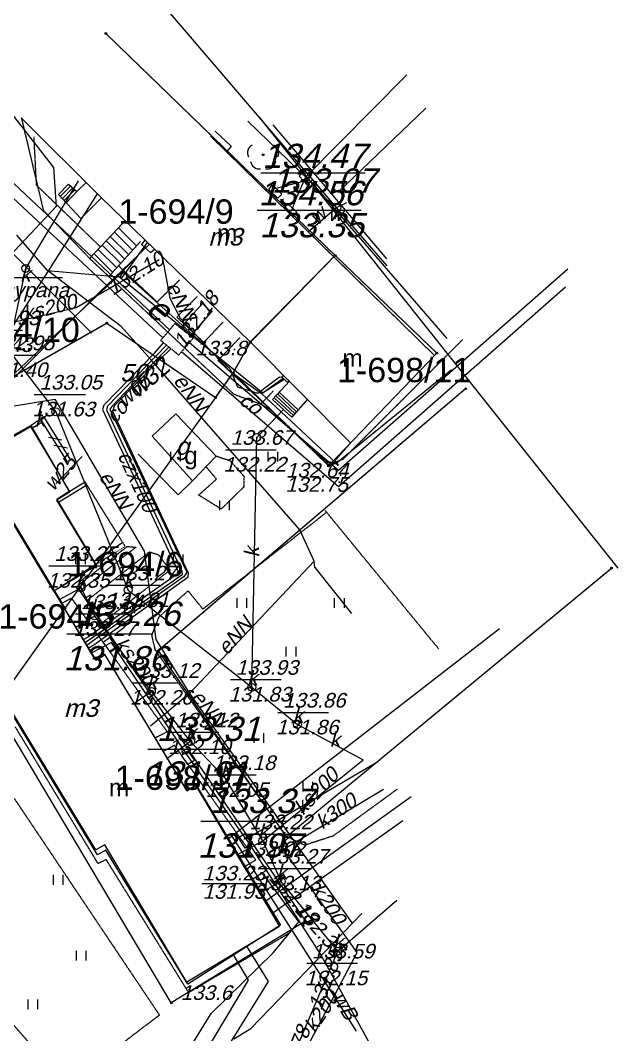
# Model space of a CAD drawing. Header units: millimetres. Extents: x -105266 to 178069, y 491 to 168574.
# Drawn here: x 41621 to 47750, y 99763 to 110179 of the extents above; entities that cross this region are included whole.
import ezdxf
from ezdxf.enums import TextEntityAlignment as Align

# ---------------------------------------------------------------- set-up
doc = ezdxf.new("R2010")
doc.units = ezdxf.units.MM
for name, pattern in [('1', [0]), ('2', [3, 2, -1]), ('4', [5, 3, -2]), ('BUD', [0]), ('BUW', [2.2, 1.5, -0.7]), ('GDE', [0]), ('GUZ', [1.4, 0.7, -0.7]), ('KOC', [2.8, 2.1, -0.7]), ('KOJ', [0]), ('KOS', [2, 1, -1]), ('SCH', [0]), ('UBC', [2.1, 1.4, -0.7]), ('UOC', [2.1, 1.4, -0.7]), ('UPC', [0]), ('UPE', [0]), ('UPK', [0]), ('UPT', [0]), ('UPW', [0])]:
    doc.linetypes.add(name, pattern=pattern)
for name, color, linetype in [('DZIALKI', 7, 'GDE'), ('EBTPO_L_0', 154, '4'), ('EBTPO_L_2', 154, '1'), ('EBUOA_MZ_T_0', 14, 'Continuous'), ('EBUOA_T_0', 7, 'Continuous'), ('EBUPP_L_0', 7, '1'), ('EBUPP_MZ_L_1', 14, 'BUD'), ('NUMERY_DZIALEK', 7, 'Continuous'), ('PUNKTY', 7, 'Continuous'), ('SDROK_T_1', 11, 'Continuous'), ('SDRPK_L_0', 7, 'KOJ'), ('SDRPK_L_2', 11, 'KOC'), ('SDRPT_L_1', 7, '1'), ('SZZPZ_L_2', 90, '1'), ('SZZPZ_L_7', 90, '1'), ('UCCOO_T_0', 6, 'Continuous'), ('UCCPA_L_0', 6, '1'), ('UCCPB_L_0', 6, 'UBC'), ('UCCPOR_L_0', 6, 'UPC'), ('UEEOO_T_0', 1, 'Continuous'), ('UEEPON_L_0', 1, 'UPE'), ('UEEPON_L_8', 1, '2'), ('UKKOA_T_2', 23, 'Continuous'), ('UKKOC_T_2', 14, 'Continuous'), ('UKKOO_T_2', 14, 'Continuous'), ('UKKPA_L_4', 14, '1'), ('UKKPOR_L_0', 14, 'UPK'), ('UTTOA_T_0', 30, 'Continuous'), ('UTTOC_T_0', 30, 'Continuous'), ('UTTOO_T_0', 30, 'Continuous'), ('UTTPA_L_0', 30, '1'), ('UTTPO_L_0', 30, 'UPT'), ('UWWOA_T_0', 5, 'Continuous'), ('UWWOO_T_0', 5, 'Continuous'), ('UWWPA_L_0', 5, '1'), ('UWWPO_L_0', 5, 'UPW'), ('UZYTKI', 90, 'GUZ'), ('WUKOS_T_4', 34, 'Continuous'), ('WUKPS_L_8', 34, '1')]:
    doc.layers.add(name, color=color, linetype=linetype)
doc.styles.get("Standard").update_dxf_attribs({"font": 'arial.ttf'})

# ---------------------------------------------------------------- blocks, each defined once
blk = doc.blocks.new('GRO')
at = {"linetype": 'Continuous'}
blk.add_circle((0, 0), 0.09, dxfattribs=at)

msp = doc.modelspace()

# ---------------------------------------------------------------- linework, layer by layer
at = {"layer": 'DZIALKI'}
for p, q in [((42498.92, 110042.63), (44850.92, 107764.63)), ((40415.92, 108924.63), (42342.92, 106974.63)), ((43982.92, 106873.63), (44850.92, 107764.63)), ((44850.92, 107764.63), (45893.92, 106761.63)), ((39668.92, 105447.63), (42507.92, 107068.63)), ((42342.92, 106974.63), (39668.92, 105447.63)), ((42507.92, 107068.63), (42342.92, 106974.63)), ((42507.92, 107068.63), (43624.92, 106304.63)), ((43805.92, 106557.63), (43982.92, 106873.63)), ((45893.92, 106761.63), (44781.92, 105602.63)), ((43624.92, 106304.63), (43805.92, 106557.63)), ((44781.92, 105602.63), (43805.92, 106557.63)), ((46189.92, 106395.63), (43035.92, 103703.63)), ((43624.92, 106304.63), (42216.92, 104336.63)), ((41554.92, 105015.63), (42077.92, 104141.63)), ((44349.92, 101794.63), (47686.92, 104553.63)), ((42216.92, 104336.63), (42077.92, 104141.63)), ((42216.92, 104336.63), (44547.92, 100927.63)), ((42077.92, 104141.63), (41357.92, 103135.63)), ((43035.92, 103703.63), (44349.92, 101794.63)), ((43169.92, 100088.63), (41357.92, 103135.63)), ((44547.92, 100927.63), (43169.92, 100088.63))]:
    msp.add_line(p, q, dxfattribs=at)
at = {"layer": 'EBTPO_L_0', "linetype": 'BUW'}
msp.add_line((42301.92, 105407.63), (42695.92, 104775.63), dxfattribs=at)
at = {"layer": 'EBTPO_L_2', "linetype": 'SCH'}
for p, q in [((42011.92, 108390.63), (42114.92, 108494.63)), ((42135.92, 108475.63), (42030.92, 108370.63)), ((42157.92, 108456.63), (42051.92, 108348.63)), ((42179.92, 108437.63), (42070.92, 108327.63)), ((42114.92, 108494.63), (42201.92, 108419.63)), ((42201.92, 108419.63), (42295.92, 108511.63)), ((42090.92, 108305.63), (42011.92, 108390.63)), ((42241.92, 108143.63), (42011.92, 108390.63)), ((42201.92, 108419.63), (42090.92, 108305.63)), ((42452.92, 108355.63), (42241.92, 108143.63)), ((42331.92, 107733.63), (42668.92, 108090.63)), ((42812.92, 107863.63), (42626.92, 108046.63)), ((42690.92, 107727.63), (42501.92, 107913.63)), ((42853.92, 107908.63), (42527.92, 107547.63)), ((42731.92, 107773.63), (42542.92, 107957.63)), ((42771.92, 107818.63), (42585.92, 108002.63)), ((42609.92, 107637.63), (42417.92, 107825.63)), ((42650.92, 107682.63), (42459.92, 107869.63)), ((42527.92, 107547.63), (42331.92, 107733.63)), ((42567.92, 107591.63), (42376.92, 107780.63)), ((44208.92, 106285.63), (44381.92, 106471.63)), ((44472.92, 106178.63), (44275.92, 106361.63)), ((44405.92, 106102.63), (44208.92, 106285.63)), ((44422.92, 106121.63), (44225.92, 106303.63)), ((44438.92, 106140.63), (44242.92, 106323.63)), ((44455.92, 106159.63), (44258.92, 106341.63)), ((44566.92, 106286.63), (44405.92, 106102.63)), ((42121.92, 105339.63), (42284.92, 105439.63)), ((42301.92, 105407.63), (42284.92, 105439.63)), ((42010.92, 105230.63), (42301.92, 105407.63)), ((42375.92, 104624.63), (42669.92, 104816.63))]:
    msp.add_line(p, q, dxfattribs=at)
at = {"layer": 'EBUPP_L_0', "linetype": '1'}
for p, q in [((42452.92, 108355.63), (41630.92, 109177.63)), ((43620.92, 109041.63), (43782.92, 108884.63)), ((43782.92, 108884.63), (43734.92, 108828.63)), ((43734.92, 108828.63), (44836.92, 107749.63)), ((43977.92, 106876.63), (42452.92, 108355.63)), ((44836.92, 107749.63), (43977.92, 106876.63)), ((43982.92, 106873.63), (44836.92, 107749.63)), ((44836.92, 107749.63), (45870.92, 106737.63)), ((45009.92, 105840.63), (43982.92, 106873.63)), ((42972.92, 105909.63), (43216.92, 106138.63)), ((43216.92, 106138.63), (43628.92, 105704.63)), ((40212.92, 105128.63), (41724.92, 106006.63)), ((41724.92, 106006.63), (42129.92, 105333.63)), ((43388.92, 105448.63), (42972.92, 105909.63)), ((43628.92, 105704.63), (43388.92, 105448.63)), ((42129.92, 105333.63), (41992.92, 105251.63)), ((41992.92, 105251.63), (42397.92, 104578.63)), ((42397.92, 104578.63), (41965.92, 104317.63)), ((41965.92, 104317.63), (42393.92, 103607.63)), ((42393.92, 103607.63), (42487.92, 103664.63)), ((42487.92, 103664.63), (43329.92, 102267.63)), ((42411.92, 101608.63), (41559.92, 103016.63)), ((43329.92, 102267.63), (43423.92, 102324.63)), ((43423.92, 102324.63), (44290.92, 100886.63)), ((42497.92, 101656.63), (42411.92, 101608.63)), ((43337.92, 100282.63), (42497.92, 101656.63)), ((44290.92, 100886.63), (43337.92, 100282.63))]:
    msp.add_line(p, q, dxfattribs=at)
at = {"layer": 'EBUPP_MZ_L_1', "linetype": 'BUD'}
for p, q in [((42452.92, 108355.63), (41630.92, 109177.63)), ((43734.92, 108828.63), (43572.92, 108989.63)), ((43620.92, 109041.63), (43782.92, 108884.63)), ((43782.92, 108884.63), (43734.92, 108828.63)), ((43734.92, 108828.63), (45870.92, 106737.63)), ((43977.92, 106876.63), (42452.92, 108355.63)), ((45009.92, 105840.63), (43977.92, 106876.63)), ((42972.92, 105909.63), (43216.92, 106138.63)), ((43216.92, 106138.63), (43628.92, 105704.63)), ((41465.92, 105870.63), (41727.92, 106017.63)), ((41727.92, 106017.63), (42121.92, 105339.63)), ((43388.92, 105448.63), (42972.92, 105909.63)), ((43628.92, 105704.63), (43388.92, 105448.63)), ((42121.92, 105339.63), (41993.92, 105259.63)), ((41993.92, 105259.63), (42396.92, 104590.63)), ((41965.92, 104317.63), (41552.92, 105002.63)), ((42396.92, 104590.63), (41965.92, 104317.63)), ((41965.92, 104317.63), (42384.92, 103616.63)), ((42384.92, 103616.63), (42479.92, 103674.63)), ((42479.92, 103674.63), (43325.92, 102268.63)), ((42394.92, 101660.63), (41544.92, 103065.63)), ((43325.92, 102268.63), (43418.92, 102323.63)), ((43418.92, 102323.63), (44279.92, 100872.63)), ((42488.92, 101713.63), (42394.92, 101660.63)), ((43327.92, 100301.63), (42488.92, 101713.63)), ((44279.92, 100872.63), (43327.92, 100301.63))]:
    msp.add_line(p, q, dxfattribs=at)
at = {"layer": 'SDRPK_L_0', "linetype": 'KOJ'}
for p, q in [((45379.92, 107727.63), (44213.92, 109103.63)), ((43238.92, 105306.63), (42830.92, 105723.63)), ((43388.92, 105448.63), (43238.92, 105306.63)), ((44106.92, 101420.63), (43991.92, 101351.63)), ((44476.92, 100920.63), (44106.92, 101420.63)), ((44750.92, 100619.63), (45123.92, 101007.63)), ((44214.92, 100603.63), (44476.92, 100920.63)), ((43984.92, 99826.63), (44750.92, 100619.63)), ((43579.92, 99979.63), (44214.92, 100603.63)), ((42312.92, 97936.63), (43579.92, 99979.63)), ((43809.92, 99719.63), (43984.92, 99826.63))]:
    msp.add_line(p, q, dxfattribs=at)
at = {"layer": 'SDRPK_L_2', "linetype": 'KOC'}
for p, q in [((41630.92, 109177.63), (41856.92, 108226.63)), ((41757.92, 108981.63), (41783.92, 108487.63)), ((41783.92, 108487.63), (42442.92, 107851.63)), ((41856.92, 108226.63), (42331.92, 107733.63)), ((42331.92, 107733.63), (42527.92, 107547.63)), ((42627.92, 107657.63), (43023.92, 107286.63)), ((42527.92, 107547.63), (43809.92, 106340.63)), ((43023.92, 107286.63), (43257.92, 107515.63)), ((43435.92, 107342.63), (43226.92, 107130.63)), ((43226.92, 107130.63), (43503.92, 106870.63)), ((43503.92, 106870.63), (43702.92, 107082.63)), ((43870.92, 106917.63), (43648.92, 106686.63)), ((44931.92, 105672.63), (46160.92, 106901.63)), ((43648.92, 106686.63), (44804.92, 105602.63)), ((44087.92, 106237.63), (44216.92, 106373.63)), ((43809.92, 106340.63), (44087.92, 106237.63)), ((44087.92, 106237.63), (44187.92, 106179.63)), ((44187.92, 106179.63), (44733.92, 105653.63)), ((44804.92, 105602.63), (45009.92, 105840.63)), ((43628.92, 105704.63), (43770.92, 105658.63)), ((43770.92, 105658.63), (43915.92, 105495.63)), ((44733.92, 105653.63), (44835.92, 105637.63)), ((44835.92, 105637.63), (44931.92, 105672.63)), ((43633.92, 105467.63), (43524.92, 105596.63)), ((43450.92, 105303.63), (43633.92, 105467.63)), ((43915.92, 105495.63), (43913.92, 105386.63)), ((43913.92, 105386.63), (43681.92, 105160.63)), ((43681.92, 105160.63), (43450.92, 105303.63)), ((43492.92, 104132.63), (44763.92, 105128.63)), ((44747.92, 105144.63), (45912.92, 103723.63)), ((42192.92, 104359.63), (42716.92, 104775.63)), ((42806.92, 104767.63), (42225.92, 104312.63)), ((42300.92, 104218.63), (42947.92, 104720.63)), ((42716.92, 104775.63), (42806.92, 104767.63)), ((42947.92, 104720.63), (43036.92, 104690.63)), ((43036.92, 104690.63), (43157.92, 104532.63)), ((43157.92, 104532.63), (42462.92, 103993.63)), ((42225.92, 104312.63), (42192.92, 104359.63)), ((43043.92, 104052.63), (43341.92, 104320.63)), ((43341.92, 104320.63), (43492.92, 104132.63)), ((42037.92, 104188.63), (42143.92, 104245.63)), ((42143.92, 104245.63), (43127.92, 102872.63)), ((42462.92, 103993.63), (42300.92, 104218.63)), ((42970.92, 103863.63), (43043.92, 104052.63)), ((43005.92, 103711.63), (42970.92, 103863.63)), ((44351.92, 101798.63), (43005.92, 103711.63)), ((41567.92, 102922.63), (42415.92, 101521.63)), ((43127.92, 102872.63), (42997.92, 102806.63)), ((43202.92, 102733.63), (43077.92, 102665.63)), ((44036.92, 101557.63), (43202.92, 102733.63)), ((41558.92, 102187.63), (43047.92, 99963.63)), ((45486.92, 102282.63), (44829.92, 101802.63)), ((44536.92, 101707.63), (44351.92, 101798.63)), ((44829.92, 101802.63), (44536.92, 101707.63)), ((42415.92, 101521.63), (42499.92, 101560.63)), ((42499.92, 101560.63), (43345.92, 100195.63)), ((43915.92, 101486.63), (44036.92, 101557.63)), ((42096.92, 99240.63), (40684.92, 100849.63)), ((43345.92, 100195.63), (44382.92, 100809.63)), ((43047.92, 99963.63), (42096.92, 99240.63))]:
    msp.add_line(p, q, dxfattribs=at)
at = {"layer": 'SDRPT_L_1', "linetype": '1'}
for p, q in [((41727.92, 106017.63), (41856.92, 106111.63)), ((41848.92, 106053.63), (41742.92, 105991.63)), ((42103.92, 105644.63), (41848.92, 106053.63)), ((41856.92, 106111.63), (42133.92, 105662.63)), ((42047.92, 105867.63), (41908.92, 105893.63)), ((42104.92, 105785.63), (41965.92, 105811.63)), ((42133.92, 105662.63), (42103.92, 105644.63))]:
    msp.add_line(p, q, dxfattribs=at)
at = {"layer": 'SDRPT_L_1', "linetype": 'KOS'}
msp.add_line((42695.92, 104775.63), (42396.92, 104590.63), dxfattribs=at)
at = {"layer": 'SZZPZ_L_2', "linetype": '1'}
msp.add_circle((44111.92, 108797.63), 9, dxfattribs=at)
for centre, start, end in [((44041.92, 108817.63), 117.000637, 206.999363), ((44181.91, 108817.63), 333.000637, 62.999363), ((44071.92, 108741.63), 189.000636, 278.999364), ((44151.92, 108741.63), 261.000636, 350.999364)]:
    msp.add_arc(centre, 90, start, end, dxfattribs=at)
msp.add_point((44111.92, 108797.63), dxfattribs=at)
at = {"layer": 'SZZPZ_L_7', "linetype": '1'}
for p, q in [((43163.92, 105648.63), (43163.92, 105748.63)), ((43263.92, 105648.63), (43263.92, 105748.63)), ((44163.92, 105648.63), (44163.92, 105748.63)), ((44263.92, 105648.63), (44263.92, 105748.63)), ((43663.92, 105248.63), (43663.92, 105148.63)), ((43763.92, 105248.63), (43763.92, 105148.63)), ((42190.92, 104592.63), (42190.92, 104692.63)), ((42290.92, 104592.63), (42290.92, 104692.63)), ((43190.92, 104592.63), (43190.92, 104692.63)), ((43290.92, 104592.63), (43290.92, 104692.63)), ((42690.92, 104192.63), (42690.92, 104092.63)), ((42790.92, 104192.63), (42790.92, 104092.63)), ((43845.92, 104144.63), (43845.92, 104244.63)), ((43945.92, 104144.63), (43945.92, 104244.63)), ((44845.92, 104144.63), (44845.92, 104244.63)), ((44945.92, 104144.63), (44945.92, 104244.63)), ((44345.92, 103744.63), (44345.92, 103644.63)), ((44445.92, 103744.63), (44445.92, 103644.63)), ((44018.92, 102759.63), (44018.92, 102859.63)), ((44118.92, 102759.63), (44118.92, 102859.63)), ((44518.92, 102359.63), (44518.92, 102259.63)), ((44618.92, 102359.63), (44618.92, 102259.63)), ((41960.92, 101302.63), (41960.92, 101402.63)), ((42060.92, 101302.63), (42060.92, 101402.63)), ((42196.92, 100523.63), (42196.92, 100623.63)), ((42296.92, 100523.63), (42296.92, 100623.63)), ((41696.92, 100123.63), (41696.92, 100023.63)), ((41796.92, 100123.63), (41796.92, 100023.63))]:
    msp.add_line(p, q, dxfattribs=at)
at = {"layer": 'UCCPA_L_0', "linetype": 'UOC'}
for p, q in [((43081.92, 106916.63), (43151.92, 106998.63)), ((43151.92, 106998.63), (43207.92, 107065.63)), ((43207.92, 107065.63), (43263.92, 107019.63)), ((43263.92, 107019.63), (43366.92, 106937.63)), ((43060.92, 106891.63), (43081.92, 106916.63)), ((43221.92, 106760.63), (43060.92, 106891.63)), ((43357.92, 106871.63), (43272.92, 106772.63)), ((43393.92, 106914.63), (43357.92, 106871.63)), ((43366.92, 106937.63), (43393.92, 106914.63)), ((43272.92, 106772.63), (43245.92, 106740.63)), ((43245.92, 106740.63), (43221.92, 106760.63))]:
    msp.add_line(p, q, dxfattribs=at)
at = {"layer": 'UCCPB_L_0', "linetype": '1'}
for p, q in [((43081.92, 106916.63), (40414.92, 109406.63)), ((40579.92, 109417.63), (43151.92, 106998.63)), ((44885.92, 105558.63), (47236.92, 107625.63)), ((47215.92, 107436.63), (44886.92, 105386.63)), ((43263.92, 107019.63), (43498.92, 107280.63)), ((43588.92, 107193.63), (43366.92, 106937.63)), ((43357.92, 106871.63), (44885.92, 105558.63)), ((44886.92, 105386.63), (43272.92, 106772.63)), ((44139.92, 101136.63), (45630.92, 102208.63)), ((45543.92, 101957.63), (44220.92, 101016.63)), ((44125.92, 101129.63), (44139.92, 101136.63)), ((43939.92, 100672.63), (44164.92, 100309.63)), ((43961.92, 100323.63), (43802.92, 100588.63)), ((42889.92, 98523.63), (43961.92, 100323.63)), ((44164.92, 100309.63), (43090.92, 98587.63))]:
    msp.add_line(p, q, dxfattribs=at)
at = {"layer": 'UCCPOR_L_0', "linetype": '1'}
for p, q in [((43118.92, 106842.63), (42514.92, 106217.63)), ((42997.92, 106760.63), (43090.92, 106865.63)), ((42997.92, 106760.63), (42475.92, 106227.63)), ((42475.92, 106227.63), (42463.92, 106181.63)), ((42463.92, 106181.63), (43235.92, 104524.63)), ((42514.92, 106217.63), (42503.92, 106178.63)), ((42503.92, 106178.63), (43277.92, 104521.63)), ((43233.92, 104495.63), (42318.92, 103848.63)), ((43281.92, 104483.63), (42340.92, 103823.63)), ((43235.92, 104524.63), (43233.92, 104495.63)), ((43277.92, 104521.63), (43281.92, 104483.63)), ((42318.92, 103848.63), (42265.92, 103816.63)), ((42340.92, 103823.63), (42282.92, 103787.63))]:
    msp.add_line(p, q, dxfattribs=at)
at = {"layer": 'UEEPON_L_0', "linetype": 'UPE'}
for p, q in [((41905.92, 107599.63), (42410.92, 108397.63)), ((41897.92, 107609.63), (41584.92, 107973.63)), ((42899.92, 107921.63), (42863.92, 107875.63)), ((42662.92, 107604.63), (42944.92, 107878.63)), ((42669.92, 107541.63), (42924.92, 107897.63)), ((42863.92, 107875.63), (42957.92, 107792.63)), ((42957.92, 107792.63), (42998.92, 107827.63)), ((43074.92, 107752.63), (43153.92, 107326.63)), ((40722.92, 105763.63), (41905.92, 107599.63)), ((41897.92, 107609.63), (42669.92, 107541.63)), ((42654.92, 107033.63), (41897.92, 107609.63)), ((42432.92, 107387.63), (42662.92, 107604.63)), ((42662.92, 107604.63), (43554.92, 106802.63)), ((40864.92, 105818.63), (42432.92, 107387.63)), ((43153.92, 107326.63), (43260.92, 107120.63)), ((43260.92, 107120.63), (43765.92, 106580.63)), ((42960.92, 106696.63), (42654.92, 107033.63)), ((43554.92, 106802.63), (43771.92, 106602.63)), ((44488.92, 104945.63), (42960.92, 106696.63)), ((43765.92, 106580.63), (44094.92, 106347.63)), ((43771.92, 106602.63), (43847.92, 106414.63)), ((44862.92, 105630.63), (46043.92, 106593.63)), ((44057.92, 106350.63), (44280.92, 106516.63)), ((44094.92, 106347.63), (44327.92, 106492.63)), ((44280.92, 106516.63), (44307.92, 106515.63)), ((44303.92, 106516.63), (44316.92, 106530.63)), ((44360.92, 106459.63), (44303.92, 106516.63)), ((44316.92, 106530.63), (44377.92, 106475.63)), ((44377.92, 106475.63), (44360.92, 106459.63)), ((43847.92, 106414.63), (44057.92, 106350.63)), ((44094.92, 106347.63), (44862.92, 105630.63)), ((41515.92, 106213.63), (41975.92, 106288.63)), ((41975.92, 106288.63), (42889.92, 104728.63)), ((44634.92, 104624.63), (44488.92, 104945.63)), ((42889.92, 104728.63), (43011.92, 103820.63)), ((44634.92, 104624.63), (43357.92, 103267.63)), ((44643.92, 104558.63), (44634.92, 104624.63)), ((44643.92, 104558.63), (45019.92, 104087.63)), ((43011.92, 103820.63), (43357.92, 103267.63)), ((43357.92, 103267.63), (42955.92, 102929.63)), ((43357.92, 103267.63), (45020.92, 100910.63))]:
    msp.add_line(p, q, dxfattribs=at)
at = {"layer": 'UEEPON_L_8', "linetype": '1'}
for p, q in [((42910.92, 107853.63), (42625.92, 107553.63)), ((40450.92, 105508.63), (42625.92, 107553.63)), ((42625.92, 107553.63), (44107.92, 106351.63)), ((44107.92, 106351.63), (44311.92, 106499.63))]:
    msp.add_line(p, q, dxfattribs=at)
at = {"layer": 'UKKOC_T_2', "linetype": 'Continuous'}
for p, q in [((41326.92, 107536.63), (42054.92, 107536.63)), ((41121.92, 106997.63), (41642.92, 106997.63)), ((41273.92, 106740.63), (41794.92, 106740.63)), ((41763.92, 106336.63), (42290.92, 106336.63)), ((43725.92, 105769.63), (44246.92, 105769.63)), ((41914.92, 104577.63), (42441.92, 104577.63)), ((42525.92, 104377.63), (43052.92, 104377.63)), ((42186.92, 104082.63), (42691.92, 104082.63)), ((42763.92, 103376.63), (43262.92, 103376.63)), ((43776.92, 103408.63), (44297.92, 103408.63)), ((44262.92, 103071.63), (44783.92, 103071.63)), ((43156.92, 102868.63), (43655.92, 102868.63)), ((43541.92, 102429.63), (44040.92, 102429.63)), ((43917.92, 101822.63), (44444.92, 101822.63)), ((44081.92, 101469.63), (44608.92, 101469.63)), ((44558.92, 100495.63), (45079.92, 100495.63))]:
    msp.add_line(p, q, dxfattribs=at)
at = {"layer": 'UKKPA_L_4'}
for centre in [(41675.92, 107630.63), (41984.92, 106158.63), (44045.92, 105894.63), (42243.92, 104350.63), (42726.92, 104328.63), (42383.92, 104061.63), (42965.92, 103287.63), (43995.92, 103329.63), (44464.92, 102946.63), (43367.92, 102771.63), (43724.92, 102393.63), (44107.92, 101753.63), (44316.92, 101665.63), (44297.92, 101335.63), (44877.92, 100620.63)]:
    msp.add_circle(centre, 40, dxfattribs=at)
for p in [(44867.92, 108254.63), (41675.92, 107630.63), (41984.92, 106158.63), (44045.92, 105894.63), (42243.92, 104350.63), (42726.92, 104328.63), (42383.92, 104061.63), (43995.92, 103329.63), (42965.92, 103287.63), (44464.92, 102946.63), (43367.92, 102771.63), (43724.92, 102393.63), (44107.92, 101753.63), (44316.92, 101665.63), (44297.92, 101335.63), (44877.92, 100620.63)]:
    msp.add_point(p, dxfattribs=at)
at = {"layer": 'UKKPOR_L_0', "linetype": 'UPK'}
for p, q in [((41675.92, 107630.63), (42215.92, 108529.63)), ((42194.92, 107230.63), (43044.92, 107723.63)), ((41497.92, 106791.63), (41675.92, 107630.63)), ((41318.92, 107025.63), (42194.92, 107230.63)), ((41497.92, 106791.63), (41984.92, 106158.63)), ((41984.92, 106158.63), (42726.92, 104328.63)), ((44045.92, 105894.63), (44321.92, 106180.63)), ((43995.92, 103329.63), (44045.92, 105894.63)), ((42243.92, 104350.63), (42020.92, 104226.63)), ((42383.92, 104061.63), (42243.92, 104350.63)), ((42726.92, 104328.63), (43995.92, 103329.63)), ((42383.92, 104061.63), (42185.92, 103944.63)), ((42965.92, 103287.63), (42383.92, 104061.63)), ((43995.92, 103329.63), (44464.92, 102946.63)), ((42965.92, 103287.63), (42784.92, 103158.63)), ((43367.92, 102771.63), (42965.92, 103287.63)), ((44464.92, 102946.63), (45139.92, 102585.63)), ((43367.92, 102771.63), (43119.92, 102592.63)), ((43724.92, 102393.63), (43367.92, 102771.63)), ((44107.92, 101753.63), (45139.92, 102585.63)), ((44107.92, 101753.63), (43724.92, 102393.63)), ((44316.92, 101665.63), (45346.92, 102282.63)), ((44107.92, 101753.63), (43852.92, 101613.63)), ((44297.92, 101335.63), (44107.92, 101753.63)), ((45075.92, 100605.63), (44316.92, 101665.63)), ((44297.92, 101335.63), (44067.92, 101210.63)), ((44877.92, 100620.63), (44297.92, 101335.63)), ((44877.92, 100620.63), (45484.92, 101144.63)), ((44188.92, 99002.63), (44877.92, 100620.63)), ((44350.92, 99236.63), (45075.92, 100605.63))]:
    msp.add_line(p, q, dxfattribs=at)
at = {"layer": 'UTTOC_T_0', "linetype": 'Continuous'}
for p, q in [((42097.92, 103877.63), (42966.92, 103877.63)), ((42928.92, 102694.63), (43761.92, 102694.63)), ((43473.92, 101955.63), (44350.92, 101955.63))]:
    msp.add_line(p, q, dxfattribs=at)
at = {"layer": 'UTTPA_L_0', "linetype": '1'}
for p, q in [((44480.92, 108579.63), (44538.92, 108633.63)), ((44562.92, 108488.63), (44480.92, 108579.63)), ((44538.92, 108633.63), (44622.92, 108543.63)), ((44622.92, 108543.63), (44562.92, 108488.63)), ((44168.92, 108440.63), (44207.92, 108487.63)), ((44263.92, 108350.63), (44168.92, 108440.63)), ((44207.92, 108487.63), (44304.92, 108392.63)), ((44304.92, 108392.63), (44263.92, 108350.63)), ((44332.92, 108257.63), (44369.92, 108292.63)), ((44421.92, 108164.63), (44332.92, 108257.63)), ((44369.92, 108292.63), (44458.92, 108207.63)), ((44458.92, 108207.63), (44421.92, 108164.63)), ((42469.92, 103792.63), (42535.92, 103841.63)), ((42546.92, 103690.63), (42469.92, 103792.63)), ((42535.92, 103841.63), (42609.92, 103736.63)), ((42609.92, 103736.63), (42546.92, 103690.63)), ((43272.92, 102631.63), (43338.92, 102678.63)), ((43340.92, 102538.63), (43272.92, 102631.63)), ((43338.92, 102678.63), (43407.92, 102576.63)), ((43407.92, 102576.63), (43340.92, 102538.63)), ((43859.92, 101787.63), (43922.92, 101829.63)), ((43926.92, 101679.63), (43859.92, 101787.63)), ((43922.92, 101829.63), (43993.92, 101727.63)), ((43993.92, 101727.63), (43926.92, 101679.63))]:
    msp.add_line(p, q, dxfattribs=at)
at = {"layer": 'UTTPO_L_0', "linetype": 'UPT'}
for p, q in [((45584.92, 109618.63), (44547.92, 108568.63)), ((41536.92, 109212.63), (41960.92, 108666.63)), ((44069.92, 109183.63), (47749.92, 104551.63)), ((43954.92, 109142.63), (44579.92, 108538.63)), ((41960.92, 108666.63), (41989.92, 108265.63)), ((44579.92, 108538.63), (44219.92, 108443.63)), ((44547.92, 108568.63), (44451.92, 108353.63)), ((44579.92, 108538.63), (44601.92, 108522.63)), ((44601.92, 108522.63), (45997.92, 106909.63)), ((44451.92, 108353.63), (44400.92, 108216.63)), ((41989.92, 108265.63), (41454.92, 107698.63)), ((42555.92, 103790.63), (42355.92, 103682.63)), ((43322.92, 102648.63), (42555.92, 103790.63)), ((43936.92, 101770.63), (43322.92, 102648.63)), ((45294.92, 102569.63), (43936.92, 101770.63)), ((43936.92, 101770.63), (44706.92, 100574.63)), ((44706.92, 100574.63), (45728.92, 98724.63))]:
    msp.add_line(p, q, dxfattribs=at)
at = {"layer": 'UWWPA_L_0', "linetype": '1'}
msp.add_circle((44867.92, 108254.63), 40, dxfattribs=at)
at = {"layer": 'UWWPO_L_0', "linetype": 'UPW'}
for p, q in [((42823.92, 110641.63), (44882.92, 108230.63)), ((44878.92, 108410.63), (45781.92, 109276.63)), ((44867.92, 108254.63), (44575.92, 108005.63)), ((44968.92, 108304.63), (44867.92, 108254.63)), ((44882.92, 108230.63), (45380.92, 107656.63)), ((43143.92, 106823.63), (43037.92, 106715.63)), ((43052.92, 106695.63), (43165.92, 106805.63)), ((43037.92, 106715.63), (42558.92, 106213.63)), ((42585.92, 106221.63), (43052.92, 106695.63)), ((42558.92, 106213.63), (42538.92, 106186.63)), ((42538.92, 106186.63), (43328.92, 104511.63)), ((42569.92, 106162.63), (42585.92, 106221.63)), ((43347.92, 104500.63), (42569.92, 106162.63)), ((41984.92, 105417.63), (42256.92, 105700.63)), ((43328.92, 104511.63), (43301.92, 104468.63)), ((43341.92, 104464.63), (43347.92, 104500.63)), ((43301.92, 104468.63), (42357.92, 103798.63)), ((42384.92, 103773.63), (43341.92, 104464.63)), ((46535.92, 103928.63), (43752.92, 101771.63)), ((42357.92, 103798.63), (42300.92, 103756.63)), ((42316.92, 103731.63), (42384.92, 103773.63)), ((43789.92, 101801.63), (45067.92, 99799.63))]:
    msp.add_line(p, q, dxfattribs=at)
at = {"layer": 'UZYTKI'}
for p, q in [((44850.92, 107764.63), (42498.92, 110042.63)), ((43982.92, 106873.63), (44850.92, 107764.63)), ((45893.92, 106761.63), (44850.92, 107764.63)), ((39668.92, 105447.63), (42507.92, 107068.63)), ((42507.92, 107068.63), (43624.92, 106304.63)), ((43805.92, 106557.63), (43982.92, 106873.63)), ((43624.92, 106304.63), (43805.92, 106557.63)), ((46189.92, 106395.63), (43035.92, 103703.63)), ((44349.92, 101794.63), (47686.92, 104553.63)), ((43035.92, 103703.63), (44349.92, 101794.63))]:
    msp.add_line(p, q, dxfattribs=at)
at = {"layer": 'WUKPS_L_8', "linetype": '1'}
for p in [(43266.92, 106938.63), (43819.92, 106796.63), (44890.92, 105436.63), (44904.92, 105509.63), (43351.92, 100227.63)]:
    msp.add_point(p, dxfattribs=at)

# ---------------------------------------------------------------- block references
at = {"layer": 'PUNKTY', "xscale": 100, "yscale": 100, "zscale": 100}
for p in [(42498.92, 110042.63), (44850.92, 107764.63), (42507.92, 107068.63), (42342.92, 106974.63), (43982.92, 106873.63), (45893.92, 106761.63), (43805.92, 106557.63), (46189.92, 106395.63), (43624.92, 106304.63), (44781.92, 105602.63), (47686.92, 104553.63), (42216.92, 104336.63), (42077.92, 104141.63), (43035.92, 103703.63), (44349.92, 101794.63), (44547.92, 100927.63), (43169.92, 100088.63)]:
    msp.add_blockref('GRO', p, dxfattribs=at)

# ---------------------------------------------------------------- texts
at = {"layer": 'EBUOA_MZ_T_0', "oblique": 15}
for s, p in [('m3', (43722.92, 107955.63)), ('g', (43284.92, 105777.63)), ('m3', (42241.92, 103116.63))]:
    msp.add_text(s, height=180, dxfattribs=at).set_placement(p, align=Align.MIDDLE)
at = {"layer": 'EBUOA_T_0'}
for s, p in [('m', (43637.92, 108084.63)), ('m', (44924.92, 106800.63)), ('g', (43301.92, 105800.63)), ('m', (42528.92, 102390.63))]:
    msp.add_text(s, height=180, dxfattribs=at).set_placement(p, align=Align.TOP_LEFT)
at = {"layer": 'NUMERY_DZIALEK'}
for s, p in [('1-694/9', (42625.92, 108339.63)), ('1-694/10', (40852.92, 107124.63)), ('1-698/11', (44869.92, 106712.63)), ('1-694/6', (42110.92, 104718.63)), ('1-694/5', (41394.92, 104182.63)), ('1-698/17', (42587.92, 102526.63))]:
    msp.add_text(s, height=250, dxfattribs=at).set_placement(p, align=Align.TOP_LEFT)
at = {"layer": 'SDROK_T_1', "oblique": 15}
msp.add_text('50', height=180, dxfattribs=at).set_placement((42783.92, 106559.63), align=Align.MIDDLE)
at = {"layer": 'UCCOO_T_0', "oblique": 15}
for s, rotation, p in [('co', 49.05001, (42609.92, 106161.63)), ('co', 322.200002, (43986.92, 106243.63)), ('czx100', 295.020002, (42823.92, 105442.63))]:
    msp.add_text(s, height=150, rotation=rotation, dxfattribs=at).set_placement(p, align=Align.MIDDLE)
at = {"layer": 'UEEOO_T_0', "oblique": 15}
for s, height, rotation, p in [('eNN', 150, 296.909997, (43270.92, 107295.63)), ('e', 250, 321.029991, (43044.92, 107220.63)), ('eNN', 150, 307.170007, (43369.92, 106355.63)), ('eNN', 150, 303.299994, (42597.92, 105356.63)), ('eNN', 150, 49.409988, (43821.92, 103857.63)), ('eNN', 150, 310.229986, (43553.92, 103114.63))]:
    msp.add_text(s, height=height, rotation=rotation, dxfattribs=at).set_placement(p, align=Align.MIDDLE)
at = {"layer": 'UKKOA_T_2', "oblique": 15}
for p in [(41670.92, 107574.63), (41821.92, 106086.63), (42247.92, 104450.63), (42729.92, 104428.63), (42387.92, 104161.63), (42969.92, 103387.63), (43999.92, 103429.63), (44468.92, 103046.63), (43370.92, 102871.63), (44846.92, 102797.63), (43728.92, 102493.63), (44111.92, 101853.63), (44320.92, 101765.63), (44300.92, 101435.63), (44880.92, 100720.63)]:
    msp.add_text('k', height=150, dxfattribs=at).set_placement(p, align=Align.MIDDLE)
msp.add_text('k', height=150, rotation=91.080006, dxfattribs=at).set_placement((43991.92, 104714.63), align=Align.MIDDLE)
at = {"layer": 'UKKOC_T_2', "oblique": 15}
for s, rotation, p in [('132.10', 32.039998, (42800.92, 107581.63)), ('132.18', 311.039992, (44428.92, 101173.63)), ('132.37', 311.039992, (44692.92, 100848.63)), ('131.85', 68.940013, (44753.92, 100328.63)), ('131.78', 68.940013, (44417.92, 99540.63))]:
    msp.add_text(s, height=150, rotation=rotation, dxfattribs=at).set_placement(p, align=Align.MIDDLE)
for s, p in [('zasypana', (41670.92, 107386.63)), ('%%U133.23', (43810.92, 101421.63)), ('131.93', (43810.92, 101233.63))]:
    msp.add_text(s, height=150, dxfattribs=at).set_placement(p, align=Align.MIDDLE)
for s, p in [('132.93', (41174.92, 107197.63)), ('131.43', (41101.92, 106922.63)), ('132.95', (41326.92, 106940.63)), ('131.40', (41253.92, 106665.63)), ('133.05', (41817.92, 106536.63)), ('131.63', (41743.92, 106261.63)), ('133.67', (43778.92, 105969.63)), ('132.22', (43705.92, 105694.63)), ('133.25', (41968.92, 104777.63)), ('133.27', (42579.92, 104577.63)), ('132.35', (41894.92, 104502.63)), ('133.14', (42240.92, 104282.63)), ('131.81', (42505.92, 104302.63)), ('132.27', (42166.92, 104007.63)), ('133.12', (42816.92, 103576.63)), ('133.93', (43829.92, 103608.63)), ('131.83', (43756.92, 103333.63)), ('132.26', (42743.92, 103301.63)), ('133.86', (44315.92, 103271.63)), ('133.12', (43209.92, 103068.63)), ('131.86', (44242.92, 102996.63)), ('132.10', (43136.92, 102793.63)), ('133.18', (43594.92, 102629.63)), ('132.05', (43521.92, 102354.63)), ('133.22', (43971.92, 102022.63)), ('132.02', (43897.92, 101747.63)), ('133.27', (44135.92, 101669.63)), ('132.13', (44061.92, 101394.63)), ('133.59', (44611.92, 100695.63)), ('132.15', (44538.92, 100420.63))]:
    msp.add_text(s, height=150, dxfattribs=at).set_placement(p, align=Align.TOP_LEFT)
at = {"layer": 'UKKOO_T_2', "oblique": 15}
for s, rotation, p in [('ks200', 14.580012, (41920.92, 107231.63)), ('ks200', 306.98999, (42803.92, 103596.63)), ('ks200', 46.979998, (44652.92, 102264.63)), ('k300', 35.369988, (44857.92, 102060.63)), ('k200', 303.930011, (44782.92, 101110.63)), ('k200', 55.890007, (44704.92, 100002.63))]:
    msp.add_text(s, height=150, rotation=rotation, dxfattribs=at).set_placement(p, align=Align.MIDDLE)
at = {"layer": 'UTTOA_T_0', "oblique": 15}
for s, p in [('133.07', (44197.92, 108657.63)), ('133.35', (44074.92, 108199.63))]:
    msp.add_text(s, height=250, dxfattribs=at).set_placement(p, align=Align.TOP_LEFT)
msp.add_text('%%U134.56', height=250, dxfattribs=at).set_placement((44598.92, 108403.63), align=Align.MIDDLE)
at = {"layer": 'UTTOC_T_0', "oblique": 15}
msp.add_text('%%U134.47', height=250, dxfattribs=at).set_placement((44636.92, 108785.63), align=Align.MIDDLE)
for s, p in [('133.26', (42187.92, 104210.63)), ('131.86', (42064.92, 103752.63)), ('133.31', (43018.92, 103027.63)), ('131.91', (42895.92, 102569.63)), ('133.37', (43562.92, 102288.63)), ('131.97', (43439.92, 101830.63))]:
    msp.add_text(s, height=250, dxfattribs=at).set_placement(p, align=Align.TOP_LEFT)
at = {"layer": 'UTTOO_T_0', "oblique": 15}
msp.add_text('t', height=150, rotation=308.699996, dxfattribs=at).set_placement((44569.92, 100937.63), align=Align.MIDDLE)
at = {"layer": 'UWWOA_T_0', "oblique": 15}
msp.add_text('w', height=150, dxfattribs=at).set_placement((44852.92, 108192.63), align=Align.MIDDLE)
at = {"layer": 'UWWOO_T_0', "oblique": 15}
for s, height, rotation, p in [('w', 150, 44.279997, (44672.92, 108170.63)), ('w32', 180, 40.590001, (42935.92, 106507.63)), ('w65', 150, 42.840002, (42781.92, 106376.63)), ('w25', 150, 49.50001, (42028.92, 105528.63)), ('wB', 150, 301.139988, (44952.92, 100059.63))]:
    msp.add_text(s, height=height, rotation=rotation, dxfattribs=at).set_placement(p, align=Align.MIDDLE)
at = {"layer": 'WUKOS_T_4', "oblique": 15}
msp.add_text('132.18', height=150, rotation=54.80999, dxfattribs=at).set_placement((43423.92, 107102.63), align=Align.MIDDLE)
for s, p in [('133.8', (43680.92, 106812.63)), ('132.64', (44665.92, 105558.63)), ('132.75', (44660.92, 105412.63)), ('133.6', (43528.92, 100194.63))]:
    msp.add_text(s, height=150, dxfattribs=at).set_placement(p, align=Align.MIDDLE)

doc.saveas('drawing.dxf')
